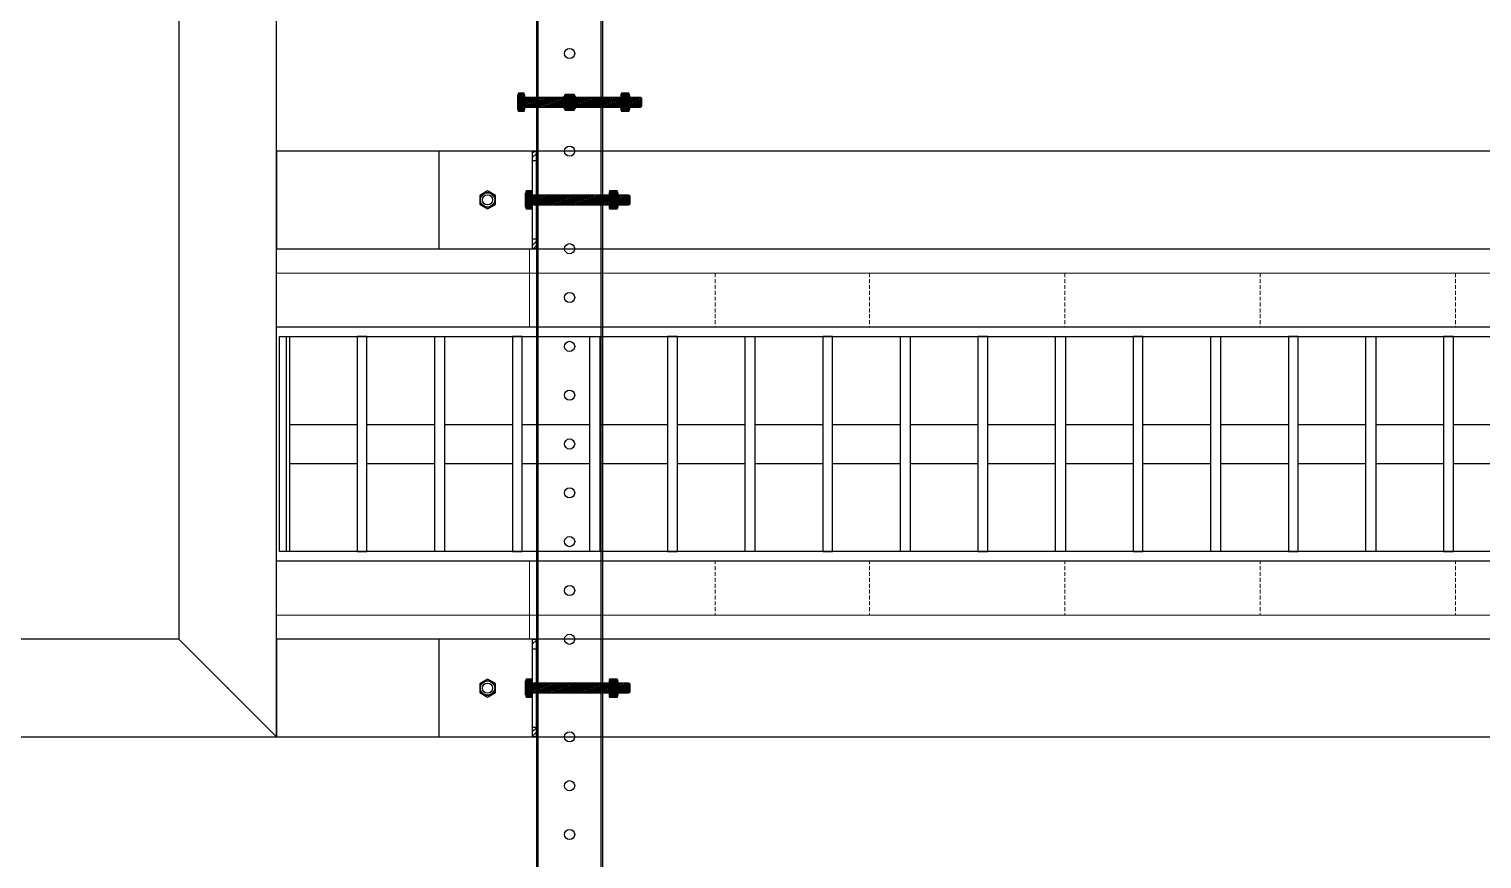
# Model space of a CAD drawing. Header units: millimetres. Extents: x -962357 to -591296, y -223672 to 59420.
# Drawn here: x -827357 to -826613, y -174656 to -174231 of the extents above; entities that cross this region are included whole.
import ezdxf

# ---------------------------------------------------------------- set-up
doc = ezdxf.new("R2010")
doc.units = ezdxf.units.MM
doc.linetypes.add('DPA_Hidden 50', pattern=[3, 2, -1])
for name, color, linetype in [('000 - H A T C H', 8, 'Continuous'), ('000 - WIPEOUT', 250, 'Continuous'), ('001 - ASCESSORIES', 251, 'Continuous'), ('A04_TUBE SERIES', 2, 'Continuous'), ('A11_ALU.SOLID SHEET', 2, 'Continuous')]:
    doc.layers.add(name, color=color, linetype=linetype)
doc.layers.add('A-GLAZ-CURT', color=2, linetype='Continuous', lineweight=9)
pattern_1 = [(110, (-0.5, 0), (-0.939693, -0.34202), []), (110, (-0.2012, 0.6409), (-0.939693, -0.34202), [1.25, -0.25, 0, -0.25])]

# ---------------------------------------------------------------- blocks, each defined once
blk = doc.blocks.new('*U4621')
at = {"color": 1}
blk.add_wipeout([(600, -60), (-600, -60), (-600, 60), (600, 60)], dxfattribs=at).dxf.layer = '000 - WIPEOUT'
at = {"layer": '001 - ASCESSORIES', "color": 0}
blk.add_lwpolyline([(600, -60), (-600, -60), (-600, 60), (600, 60)], close=True, dxfattribs=at)
at = {"layer": '001 - ASCESSORIES'}
for points in [[(-593.5, -55), (-598.5, -55), (-598.5, 55), (-593.5, 55)], [(595, -55), (-595, -55), (-595, 55), (595, 55)], [(-558.77, -55), (-553.77, -55), (-553.77, 55), (-558.77, 55)], [(-514.03, -55), (-519.03, -55), (-519.03, 55), (-514.03, 55)], [(-479.3, -55), (-474.3, -55), (-474.3, 55), (-479.3, 55)], [(-434.57, -55), (-439.57, -55), (-439.57, 55), (-434.57, 55)], [(-399.83, -55), (-394.83, -55), (-394.83, 55), (-399.83, 55)], [(-355.1, -55), (-360.1, -55), (-360.1, 55), (-355.1, 55)], [(-320.37, -55), (-315.37, -55), (-315.37, 55), (-320.37, 55)], [(-275.63, -55), (-280.63, -55), (-280.63, 55), (-275.63, 55)], [(-240.9, -55), (-235.9, -55), (-235.9, 55), (-240.9, 55)], [(-196.17, -55), (-201.17, -55), (-201.17, 55), (-196.17, 55)], [(-161.43, -55), (-156.43, -55), (-156.43, 55), (-161.43, 55)], [(-116.7, -55), (-121.7, -55), (-121.7, 55), (-116.7, 55)], [(-81.97, -55), (-76.97, -55), (-76.97, 55), (-81.97, 55)], [(-37.23, -55), (-42.23, -55), (-42.23, 55), (-37.23, 55)], [(-2.5, -55), (2.5, -55), (2.5, 55), (-2.5, 55)]]:
    blk.add_lwpolyline(points, close=True, dxfattribs=at)
for points in [[(-593.5, 10), (-558.77, 10)], [(-553.77, 10), (-519.03, 10)], [(-514.03, 10), (-479.3, 10)], [(-474.3, 10), (-439.57, 10)], [(-434.57, 10), (-399.83, 10)], [(-394.83, 10), (-360.1, 10)], [(-355.1, 10), (-320.37, 10)], [(-315.37, 10), (-280.63, 10)], [(-275.63, 10), (-240.9, 10)], [(-235.9, 10), (-201.17, 10)], [(-196.17, 10), (-161.43, 10)], [(-156.43, 10), (-121.7, 10)], [(-116.7, 10), (-81.97, 10)], [(-76.97, 10), (-42.23, 10)], [(-37.23, 10), (-2.5, 10)], [(2.5, 10), (37.23, 10)], [(-593.5, -10), (-558.77, -10)], [(-553.77, -10), (-519.03, -10)], [(-514.03, -10), (-479.3, -10)], [(-474.3, -10), (-439.57, -10)], [(-434.57, -10), (-399.83, -10)], [(-394.83, -10), (-360.1, -10)], [(-355.1, -10), (-320.37, -10)], [(-315.37, -10), (-280.63, -10)], [(-275.63, -10), (-240.9, -10)], [(-235.9, -10), (-201.17, -10)], [(-196.17, -10), (-161.43, -10)], [(-156.43, -10), (-121.7, -10)], [(-116.7, -10), (-81.97, -10)], [(-76.97, -10), (-42.23, -10)], [(-37.23, -10), (-2.5, -10)], [(2.5, -10), (37.23, -10)]]:
    blk.add_lwpolyline(points, dxfattribs=at)
blk = doc.blocks.new('*U4719')
blk.add_attdef('EXTR.OVL-LENGTH_', (-25, -59.09), '', height=5)
blk.add_wipeout([(-25, 25), (25, -25), (25, 13475), (-25, 13425)]).dxf.layer = '000 - WIPEOUT'
at = {"layer": 'A04_TUBE SERIES', "color": 0}
blk.add_lwpolyline([(-25, 25), (25, -25), (25, 13475), (-25, 13425)], close=True, dxfattribs=at)
blk = doc.blocks.new('*U4730')
blk.add_attdef('EXTR.OVL-LENGTH_', (-25, -59.09), '', height=5)
blk.add_wipeout([(-25, 25), (25, -25), (25, 2475), (-25, 2425)]).dxf.layer = '000 - WIPEOUT'
blk.add_point((0, 0))
at = {"layer": 'A04_TUBE SERIES', "color": 0}
blk.add_lwpolyline([(-25, 25), (25, -25), (25, 2475), (-25, 2425)], close=True, dxfattribs=at)
blk = doc.blocks.new('*U4822')
at = {"layer": 'A04_TUBE SERIES', "linetype": 'ByBlock', "rotation": 270}
blk.add_blockref('*U4719', (25, 25), dxfattribs=at)
at = {"layer": 'A04_TUBE SERIES', "linetype": 'ByBlock'}
blk.add_blockref('*U4730', (13475, 25), dxfattribs=at)
blk = doc.blocks.new('*U4841')
blk.add_attdef('EXTR.OVL-LENGTH_', (-25, -59.09), '', height=5)
blk.add_wipeout([(-25, 0), (25, 0), (25, 1227.39), (-25, 1227)]).dxf.layer = '000 - WIPEOUT'
blk.add_point((0, 0))
at = {"layer": 'A04_TUBE SERIES', "color": 0}
blk.add_lwpolyline([(-25, 0), (25, 0), (25, 1227.39), (-25, 1227)], close=True, dxfattribs=at)
blk = doc.blocks.new('*U4842')
blk.add_attdef('EXTR.OVL-LENGTH_', (-25, -59.09), '', height=5)
blk.add_wipeout([(-25, 0), (25, 0), (25, 1227.39), (-25, 1227)]).dxf.layer = '000 - WIPEOUT'
blk.add_point((0, 0))
at = {"layer": 'A04_TUBE SERIES', "color": 0}
blk.add_lwpolyline([(-25, 0), (25, 0), (25, 1227.39), (-25, 1227)], close=True, dxfattribs=at)
blk = doc.blocks.new('*U4950')
at = {"layer": '001 - ASCESSORIES'}
blk.add_lwpolyline([(3320, 17), (1500, 17), (1500, -17), (3320, -17)], close=True, dxfattribs=at)
at = {"layer": '001 - ASCESSORIES', "color": 0}
blk.add_lwpolyline([(3320, 16.2), (1500, 16.2), (1500, -16.2), (3320, -16.2)], close=True, dxfattribs=at)
at = {"layer": '001 - ASCESSORIES'}
for centre in [(2450, 0), (2475, 0), (2500, 0), (2525, 0), (2550, 0), (2575, 0), (2600, 0), (2625, 0), (2650, 0), (2675, 0), (2700, 0), (2725, 0), (2750, 0), (2775, 0), (2800, 0), (2825, 0), (2850, 0)]:
    blk.add_circle(centre, 2.6, dxfattribs=at)
blk = doc.blocks.new('*U4663')
at = {"layer": '001 - ASCESSORIES', "color": 0}
blk.add_lwpolyline([(4.62, 0), (2.31, 4), (-2.31, 4), (-4.62, 0), (-2.31, -4), (2.31, -4)], close=True, dxfattribs=at)
at = {"layer": '001 - ASCESSORIES', "color": 8}
blk.add_circle((0, 0), 3.85, dxfattribs=at)
at = {"layer": '001 - ASCESSORIES', "color": 0}
blk.add_circle((0, 0), 2.6, dxfattribs=at)
blk = doc.blocks.new('*U4664')
at = {"layer": '000 - H A T C H'}
h = blk.add_hatch(color=250, dxfattribs=at)
h.dxf.hatch_style = 1
h.paths.add_polyline_path([(4, -2.31), (4, 2.31), (0, 4.62), (-4, 2.31), (-4, -2.31), (0, -4.62)])
h.paths.add_polyline_path([(0, -2.6, -1), (0, 2.6, -1)], flags=16)
at = {"layer": '001 - ASCESSORIES', "color": 0, "rotation": 270}
blk.add_blockref('*U4663', (0, 0), dxfattribs=at)
blk = doc.blocks.new('*U4682')
at = {"color": 1}
for p, q in [((-3.46, 3.5), (3.46, 3.5)), ((-3.46, 0), (3.46, 0))]:
    blk.add_line(p, q, dxfattribs=at)
at = {"color": 0}
for points in [[(-2.31, 3.21, 0.249855), (-4.62, 3.21), (-4.62, 0.29, 0.249855), (-2.31, 0.29)], [(2.31, 3.21, 0.062432), (0, 3.5, 0.062432), (-2.31, 3.21), (-2.31, 0.29, 0.061701), (0, 0, 0.061701), (2.31, 0.29)], [(4.62, 3.21, 0.249855), (2.31, 3.21), (2.31, 0.29, 0.249855), (4.62, 0.29)]]:
    blk.add_lwpolyline(points, format="xyb", close=True, dxfattribs=at)
blk = doc.blocks.new('*U4696')
at = {"layer": '000 - H A T C H'}
h = blk.add_hatch(dxfattribs=at)
h.set_pattern_fill('ANSI35', color=8, scale=4, angle=65)
h.set_pattern_definition(pattern_1)
h.paths.add_polyline_path([(0, -2.5), (59.5, -2.5), (59.5, 2.5), (0, 2.5)])
at = {"color": 8}
blk.add_line((59.5, -2.5), (59.5, 2.5), dxfattribs=at)
at = {"color": 1}
blk.add_lwpolyline([(59.5, 2.5), (0, 2.5), (0, -2.5), (59.5, -2.5), (60, -2), (60, 2)], close=True, dxfattribs=at)
blk = doc.blocks.new('*U4748')
at = {"layer": '000 - H A T C H'}
h = blk.add_hatch(color=250, dxfattribs=at)
h.dxf.hatch_style = 1
edge = h.paths.add_edge_path()
edge.add_line((-0.29, -4.62), (-3.21, -4.62))
edge.add_arc((-1.05, -3.46), 2.45, 180, 208.05689, ccw=False)
edge.add_line((-3.5, -3.46), (-3.5, -0.01))
edge.add_arc((5.86, 0), 9.36, 179.97608, 180.02392, ccw=False)
edge.add_line((-3.5, 0), (-3.5, 0))
edge.add_arc((5.86, 0), 9.36, 179.97608, 180.02392, ccw=False)
edge.add_line((-3.5, 0.01), (-3.5, 3.46))
edge.add_arc((-1.05, 3.46), 2.45, 151.94311, 180, ccw=False)
edge.add_line((-3.21, 4.62), (-0.29, 4.62))
edge.add_arc((-2.45, 3.46), 2.45, 360, 388.05689, ccw=False)
edge.add_line((0, 3.46), (0, -3.46))
edge.add_arc((-2.45, -3.46), 2.45, 331.94311, 360, ccw=False)
blk.add_blockref('*U4696', (0, 0))
at = {"layer": '001 - ASCESSORIES', "rotation": 90}
blk.add_blockref('*U4682', (0, 0), dxfattribs=at)
blk = doc.blocks.new('*U4662')
at = {"color": 1}
for p, q in [((-3.46, 4.5), (3.46, 4.5)), ((-3.46, 0), (3.46, 0))]:
    blk.add_line(p, q, dxfattribs=at)
at = {"color": 0}
for points in [[(-2.31, 4.21, 0.249893), (-4.62, 4.21), (-4.62, 0.29, 0.249893), (-2.31, 0.29)], [(2.31, 4.21, 0.062422), (0, 4.5, 0.062422), (-2.31, 4.21), (-2.31, 0.29, 0.061692), (0, 0, 0.061692), (2.31, 0.29)], [(4.62, 4.21, 0.249893), (2.31, 4.21), (2.31, 0.29, 0.249893), (4.62, 0.29)]]:
    blk.add_lwpolyline(points, format="xyb", close=True, dxfattribs=at)
blk = doc.blocks.new('*U4707')
at = {"layer": '000 - H A T C H'}
h = blk.add_hatch(color=250, dxfattribs=at)
h.dxf.hatch_style = 1
edge = h.paths.add_edge_path()
edge.add_line((0.29, 4.62), (4.21, 4.62))
edge.add_arc((2.05, 3.46), 2.45, 0, 28.06093, ccw=False)
edge.add_line((4.5, 3.46), (4.5, 0.01))
edge.add_arc((-4.86, 0), 9.36, -0.02392, 0.02392, ccw=False)
edge.add_line((4.5, 0), (4.5, 0))
edge.add_arc((-4.86, 0), 9.36, -0.02392, 0.02392, ccw=False)
edge.add_line((4.5, -0.01), (4.5, -3.46))
edge.add_arc((2.05, -3.46), 2.45, -28.06093, 0, ccw=False)
edge.add_line((4.21, -4.62), (0.29, -4.62))
edge.add_arc((2.45, -3.46), 2.45, 180, 208.06093, ccw=False)
edge.add_line((0, -3.46), (0, 3.46))
edge.add_arc((2.45, 3.46), 2.45, 151.93907, 180, ccw=False)
at = {"layer": '001 - ASCESSORIES', "color": 0, "rotation": 270}
blk.add_blockref('*U4662', (0, 0), dxfattribs=at)
blk = doc.blocks.new('*U4821')
at = {"layer": '001 - ASCESSORIES'}
blk.add_blockref('*U4748', (-23, 0), dxfattribs=at)
at = {"layer": '001 - ASCESSORIES', "color": 2}
for rotation in [90, 90, 270, 270]:
    blk.add_blockref('*U4664', (0, 0), dxfattribs=dict(at, rotation=rotation))
at = {"layer": '001 - ASCESSORIES', "color": 1}
blk.add_blockref('*U4707', (26.2, 0), dxfattribs=at)
blk = doc.blocks.new('000 - ASSCESSORIES_FAMELINE_AL.EXTR._L-PROFILE_50x68mm._non-code_TOP_VIEW')
blk.add_wipeout([(-50, -25), (0, -25), (0, 25), (-50, 25)]).dxf.layer = '000 - WIPEOUT'
at = {"layer": '000 - H A T C H'}
h = blk.add_hatch(dxfattribs=at)
h.set_pattern_fill('ANSI32', color=8, scale=0.5)
h.set_pattern_definition([(45, (-14193.569, 11847.092), (-3.367596, 3.367596), []), (45, (-14191.324, 11847.092), (-3.367596, 3.367596), [])])
h.paths.add_polyline_path([(-2, 20), (0, 20), (0, 25), (-2, 25)])
h.paths.add_polyline_path([(0, -20), (-2, -20), (-2, -25), (0, -25)])
at = {"layer": '001 - ASCESSORIES', "color": 0}
for p, q in [((0, 20), (-2, 20)), ((-2, -20), (0, -20))]:
    blk.add_line(p, q, dxfattribs=at)
at = {"layer": '001 - ASCESSORIES', "color": 1}
blk.add_line((-2, -20), (-2, 20), dxfattribs=at)
at = {"layer": '001 - ASCESSORIES'}
blk.add_lwpolyline([(-50, -25), (0, -25), (0, 25), (-50, 25)], close=True, dxfattribs=at)
at = {"layer": '001 - ASCESSORIES', "color": 0}
for points in [[(-2, 25), (0, 25), (0, 20), (-2, 20)], [(-2, -20), (0, -20), (0, -25), (-2, -25)]]:
    blk.add_lwpolyline(points, close=True, dxfattribs=at)
at = {"layer": '001 - ASCESSORIES', "color": 1}
blk.add_circle((-25, 0), 2.6, dxfattribs=at)
blk = doc.blocks.new('*U4738')
at = {"layer": '001 - ASCESSORIES', "color": 0}
blk.add_blockref('000 - ASSCESSORIES_FAMELINE_AL.EXTR._L-PROFILE_50x68mm._non-code_TOP_VIEW', (0, 0), dxfattribs=at)
blk = doc.blocks.new('*U4683')
blk.add_circle((0, 0), 3.66)
at = {"layer": '001 - ASCESSORIES', "color": 0}
blk.add_lwpolyline([(4.62, 0), (2.31, 4), (-2.31, 4), (-4.62, 0), (-2.31, -4), (2.31, -4)], close=True, dxfattribs=at)
at = {"layer": '001 - ASCESSORIES', "color": 8}
blk.add_circle((0, 0), 3.85, dxfattribs=at)
blk = doc.blocks.new('*U4715')
at = {"layer": '001 - ASCESSORIES', "rotation": 90}
blk.add_blockref('*U4683', (0, 0), dxfattribs=at)
blk = doc.blocks.new('*U4751')
at = {"layer": '001 - ASCESSORIES'}
blk.add_blockref('*U4715', (0, 0), dxfattribs=at)
blk = doc.blocks.new('*U4694')
at = {"layer": '000 - H A T C H'}
h = blk.add_hatch(dxfattribs=at)
h.set_pattern_fill('ANSI35', color=8, scale=4, angle=65)
h.set_pattern_definition(pattern_1)
h.paths.add_polyline_path([(0, -2.5), (49.5, -2.5), (49.5, 2.5), (0, 2.5)])
at = {"color": 8}
blk.add_line((49.5, -2.5), (49.5, 2.5), dxfattribs=at)
at = {"color": 1}
blk.add_lwpolyline([(49.5, 2.5), (0, 2.5), (0, -2.5), (49.5, -2.5), (50, -2), (50, 2)], close=True, dxfattribs=at)
blk = doc.blocks.new('*U4746')
at = {"layer": '000 - H A T C H'}
h = blk.add_hatch(color=250, dxfattribs=at)
h.dxf.hatch_style = 1
edge = h.paths.add_edge_path()
edge.add_line((-0.29, -4.62), (-3.21, -4.62))
edge.add_arc((-1.05, -3.46), 2.45, 180, 208.05689, ccw=False)
edge.add_line((-3.5, -3.46), (-3.5, -0.01))
edge.add_arc((5.86, 0), 9.36, 179.97608, 180.02392, ccw=False)
edge.add_line((-3.5, 0), (-3.5, 0))
edge.add_arc((5.86, 0), 9.36, 179.97608, 180.02392, ccw=False)
edge.add_line((-3.5, 0.01), (-3.5, 3.46))
edge.add_arc((-1.05, 3.46), 2.45, 151.94311, 180, ccw=False)
edge.add_line((-3.21, 4.62), (-0.29, 4.62))
edge.add_arc((-2.45, 3.46), 2.45, 360, 388.05689, ccw=False)
edge.add_line((0, 3.46), (0, -3.46))
edge.add_arc((-2.45, -3.46), 2.45, 331.94311, 360, ccw=False)
blk.add_blockref('*U4694', (0, 0))
at = {"layer": '001 - ASCESSORIES', "rotation": 90}
blk.add_blockref('*U4682', (0, 0), dxfattribs=at)
blk = doc.blocks.new('*U4752')
at = {"layer": '001 - ASCESSORIES'}
for name, p in [('*U4746', (0, 0)), ('*U4707', (39.2, -0.01))]:
    blk.add_blockref(name, p, dxfattribs=at)
blk = doc.blocks.new('*U4794')
at = {"color": 2}
blk.add_blockref('*U4738', (0, 0), dxfattribs=at)
for name, p in [('*U4751', (-25, 0)), ('*U4752', (-2, 0))]:
    blk.add_blockref(name, p)
blk = doc.blocks.new('*U4956')
blk.add_blockref('*U4621', (-81950, 1330.5))
at = {"layer": 'A11_ALU.SOLID SHEET'}
blk.add_blockref('*U4822', (-96050, 1180.5), dxfattribs=at)
at = {"layer": 'A04_TUBE SERIES', "color": 0, "linetype": 'ByBlock', "rotation": 269.999999999998}
for name, p in [('*U4841', (-82550, 1455.5)), ('*U4842', (-82550, 1205.5))]:
    blk.add_blockref(name, p, dxfattribs=at)
at = {"layer": '001 - ASCESSORIES', "linetype": 'ByBlock', "rotation": 270}
blk.add_blockref('*U4950', (-82400, 3980.5), dxfattribs=at)
at = {"layer": '001 - ASCESSORIES', "linetype": 'ByBlock'}
for name, p in [('*U4821', (-82400, 1505.5)), ('*U4794', (-82417, 1455.5)), ('*U4794', (-82417, 1205.5))]:
    blk.add_blockref(name, p, dxfattribs=at)
blk = doc.blocks.new('DPA_CP_Metal Ceiling Luminaire2 - Linear Luminaire-14213450-4160-01 UPPER PLATFORM LEVEL - REFLECTED CEILING PLAN')
at = {"layer": 'A-GLAZ-CURT'}
for p, q in [((-827102.95, 6974.03), (-827102.95, 7249.03)), ((-827102.95, 7249.03), (-825954.98, 7249.03)), ((-827102.95, 7249.03), (-827102.95, 6974.03)), ((-825954.98, 7249.03), (-827102.95, 7249.03)), ((-827102.95, 7249.03), (-825954.98, 7249.03)), ((-827102.95, 7211.53), (-827102.95, 6974.03)), ((-827102.95, 7199.03), (-825954.98, 7199.03)), ((-827102.95, 7024.03), (-825954.98, 7024.03)), ((-825954.98, 6974.03), (-827102.95, 6974.03)), ((-825954.98, 6974.03), (-827102.95, 6974.03)), ((-827102.95, 6974.03), (-825954.98, 6974.03))]:
    blk.add_line(p, q, dxfattribs=at)
at = {"layer": 'A-GLAZ-CURT', "linetype": 'DPA_Hidden 50'}
for p, q in [((-827007.95, 7199.03), (-827007.95, 7024.03)), ((-826928.96, 7199.03), (-826928.96, 7024.03)), ((-826828.96, 7199.03), (-826828.96, 7024.03)), ((-826728.96, 7199.03), (-826728.96, 7024.03)), ((-826628.96, 7199.03), (-826628.96, 7024.03))]:
    blk.add_line(p, q, dxfattribs=at)
blk = doc.blocks.new('DPA_CP_Metal Ceiling Panel1 - Horizontal with Gap-13925214-4160-01 UPPER PLATFORM LEVEL - REFLECTED CEILING PLAN')
at = {"layer": 'A-GLAZ-CURT'}
for p, q in [((-827260.95, 6974.03), (-827260.95, 7249.03)), ((-827260.95, 6974.03), (-827260.95, 7249.03)), ((-827260.95, 7249.03), (-827102.95, 7249.03)), ((-827260.95, 7249.03), (-827102.95, 7249.03)), ((-827260.95, 6974.03), (-827260.95, 7249.03)), ((-827102.95, 6974.03), (-827102.95, 7249.03)), ((-827102.95, 7249.03), (-827102.95, 6974.03)), ((-827102.95, 7249.03), (-827102.95, 6974.03)), ((-827260.95, 7199.03), (-827102.95, 7199.03)), ((-827260.95, 7024.03), (-827102.95, 7024.03)), ((-827260.95, 6974.03), (-827102.95, 6974.03)), ((-827102.95, 6974.03), (-827260.95, 6974.03)), ((-827102.95, 6974.03), (-827260.95, 6974.03))]:
    blk.add_line(p, q, dxfattribs=at)
blk = doc.blocks.new('*U453')
at = {"color": 1}
blk.add_wipeout([(600, -60), (-600, -60), (-600, 60), (600, 60)], dxfattribs=at).dxf.layer = '000 - WIPEOUT'
at = {"layer": '001 - ASCESSORIES', "color": 0}
blk.add_lwpolyline([(600, -60), (-600, -60), (-600, 60), (600, 60)], close=True, dxfattribs=at)
at = {"layer": '001 - ASCESSORIES'}
for points in [[(-593.5, -55), (-598.5, -55), (-598.5, 55), (-593.5, 55)], [(595, -55), (-595, -55), (-595, 55), (595, 55)], [(-558.77, -55), (-553.77, -55), (-553.77, 55), (-558.77, 55)], [(-514.03, -55), (-519.03, -55), (-519.03, 55), (-514.03, 55)], [(-479.3, -55), (-474.3, -55), (-474.3, 55), (-479.3, 55)], [(-434.57, -55), (-439.57, -55), (-439.57, 55), (-434.57, 55)], [(-399.83, -55), (-394.83, -55), (-394.83, 55), (-399.83, 55)], [(-355.1, -55), (-360.1, -55), (-360.1, 55), (-355.1, 55)], [(-320.37, -55), (-315.37, -55), (-315.37, 55), (-320.37, 55)], [(-275.63, -55), (-280.63, -55), (-280.63, 55), (-275.63, 55)], [(-240.9, -55), (-235.9, -55), (-235.9, 55), (-240.9, 55)], [(-196.17, -55), (-201.17, -55), (-201.17, 55), (-196.17, 55)], [(-161.43, -55), (-156.43, -55), (-156.43, 55), (-161.43, 55)], [(-116.7, -55), (-121.7, -55), (-121.7, 55), (-116.7, 55)], [(-81.97, -55), (-76.97, -55), (-76.97, 55), (-81.97, 55)], [(-37.23, -55), (-42.23, -55), (-42.23, 55), (-37.23, 55)], [(-2.5, -55), (2.5, -55), (2.5, 55), (-2.5, 55)]]:
    blk.add_lwpolyline(points, close=True, dxfattribs=at)
for points in [[(-593.5, 10), (-558.77, 10)], [(-553.77, 10), (-519.03, 10)], [(-514.03, 10), (-479.3, 10)], [(-474.3, 10), (-439.57, 10)], [(-434.57, 10), (-399.83, 10)], [(-394.83, 10), (-360.1, 10)], [(-355.1, 10), (-320.37, 10)], [(-315.37, 10), (-280.63, 10)], [(-275.63, 10), (-240.9, 10)], [(-235.9, 10), (-201.17, 10)], [(-196.17, 10), (-161.43, 10)], [(-156.43, 10), (-121.7, 10)], [(-116.7, 10), (-81.97, 10)], [(-76.97, 10), (-42.23, 10)], [(-37.23, 10), (-2.5, 10)], [(2.5, 10), (37.23, 10)], [(-593.5, -10), (-558.77, -10)], [(-553.77, -10), (-519.03, -10)], [(-514.03, -10), (-479.3, -10)], [(-474.3, -10), (-439.57, -10)], [(-434.57, -10), (-399.83, -10)], [(-394.83, -10), (-360.1, -10)], [(-355.1, -10), (-320.37, -10)], [(-315.37, -10), (-280.63, -10)], [(-275.63, -10), (-240.9, -10)], [(-235.9, -10), (-201.17, -10)], [(-196.17, -10), (-161.43, -10)], [(-156.43, -10), (-121.7, -10)], [(-116.7, -10), (-81.97, -10)], [(-76.97, -10), (-42.23, -10)], [(-37.23, -10), (-2.5, -10)], [(2.5, -10), (37.23, -10)]]:
    blk.add_lwpolyline(points, dxfattribs=at)
blk = doc.blocks.new('*U661')
blk.add_attdef('EXTR.OVL-LENGTH_', (-25, -59.09), '', height=5)
blk.add_wipeout([(-25, 25), (25, -25), (25, 13475), (-25, 13425)]).dxf.layer = '000 - WIPEOUT'
at = {"layer": 'A04_TUBE SERIES', "color": 0}
blk.add_lwpolyline([(-25, 25), (25, -25), (25, 13475), (-25, 13425)], close=True, dxfattribs=at)
blk = doc.blocks.new('*U631')
blk.add_attdef('EXTR.OVL-LENGTH_', (-25, -59.09), '', height=5)
blk.add_wipeout([(-25, 25), (25, -25), (25, 2475), (-25, 2425)]).dxf.layer = '000 - WIPEOUT'
blk.add_point((0, 0))
at = {"layer": 'A04_TUBE SERIES', "color": 0}
blk.add_lwpolyline([(-25, 25), (25, -25), (25, 2475), (-25, 2425)], close=True, dxfattribs=at)
blk = doc.blocks.new('*U690')
at = {"layer": 'A04_TUBE SERIES', "linetype": 'ByBlock', "rotation": 270}
blk.add_blockref('*U661', (25, 25), dxfattribs=at)
at = {"layer": 'A04_TUBE SERIES', "linetype": 'ByBlock'}
blk.add_blockref('*U631', (13475, 25), dxfattribs=at)
blk = doc.blocks.new('*U730')
blk.add_attdef('EXTR.OVL-LENGTH_', (-25, -59.09), '', height=5)
blk.add_wipeout([(-25, 0), (25, 0), (25, 1227.39), (-25, 1227)]).dxf.layer = '000 - WIPEOUT'
blk.add_point((0, 0))
at = {"layer": 'A04_TUBE SERIES', "color": 0}
blk.add_lwpolyline([(-25, 0), (25, 0), (25, 1227.39), (-25, 1227)], close=True, dxfattribs=at)
blk = doc.blocks.new('*U731')
blk.add_attdef('EXTR.OVL-LENGTH_', (-25, -59.09), '', height=5)
blk.add_wipeout([(-25, 0), (25, 0), (25, 1227.39), (-25, 1227)]).dxf.layer = '000 - WIPEOUT'
blk.add_point((0, 0))
at = {"layer": 'A04_TUBE SERIES', "color": 0}
blk.add_lwpolyline([(-25, 0), (25, 0), (25, 1227.39), (-25, 1227)], close=True, dxfattribs=at)
blk = doc.blocks.new('*U559')
at = {"layer": '001 - ASCESSORIES'}
blk.add_lwpolyline([(3320, 17), (1500, 17), (1500, -17), (3320, -17)], close=True, dxfattribs=at)
at = {"layer": '001 - ASCESSORIES', "color": 0}
blk.add_lwpolyline([(3320, 16.2), (1500, 16.2), (1500, -16.2), (3320, -16.2)], close=True, dxfattribs=at)
at = {"layer": '001 - ASCESSORIES'}
for centre in [(2450, 0), (2475, 0), (2500, 0), (2525, 0), (2550, 0), (2575, 0), (2600, 0), (2625, 0), (2650, 0), (2675, 0), (2700, 0), (2725, 0), (2750, 0), (2775, 0), (2800, 0), (2825, 0), (2850, 0)]:
    blk.add_circle(centre, 2.6, dxfattribs=at)
blk = doc.blocks.new('*U350')
at = {"layer": '001 - ASCESSORIES', "color": 0}
blk.add_lwpolyline([(4.62, 0), (2.31, 4), (-2.31, 4), (-4.62, 0), (-2.31, -4), (2.31, -4)], close=True, dxfattribs=at)
at = {"layer": '001 - ASCESSORIES', "color": 8}
blk.add_circle((0, 0), 3.85, dxfattribs=at)
at = {"layer": '001 - ASCESSORIES', "color": 0}
blk.add_circle((0, 0), 2.6, dxfattribs=at)
blk = doc.blocks.new('*U671')
at = {"layer": '000 - H A T C H'}
h = blk.add_hatch(color=250, dxfattribs=at)
h.dxf.hatch_style = 1
h.paths.add_polyline_path([(4, -2.31), (4, 2.31), (0, 4.62), (-4, 2.31), (-4, -2.31), (0, -4.62)])
h.paths.add_polyline_path([(0, -2.6, -1), (0, 2.6, -1)], flags=16)
at = {"layer": '001 - ASCESSORIES', "color": 0, "rotation": 270}
blk.add_blockref('*U350', (0, 0), dxfattribs=at)
blk = doc.blocks.new('*U351')
at = {"color": 1}
for p, q in [((-3.46, 3.5), (3.46, 3.5)), ((-3.46, 0), (3.46, 0))]:
    blk.add_line(p, q, dxfattribs=at)
at = {"color": 0}
for points in [[(-2.31, 3.21, 0.249855), (-4.62, 3.21), (-4.62, 0.29, 0.249855), (-2.31, 0.29)], [(2.31, 3.21, 0.062432), (0, 3.5, 0.062432), (-2.31, 3.21), (-2.31, 0.29, 0.061701), (0, 0, 0.061701), (2.31, 0.29)], [(4.62, 3.21, 0.249855), (2.31, 3.21), (2.31, 0.29, 0.249855), (4.62, 0.29)]]:
    blk.add_lwpolyline(points, format="xyb", close=True, dxfattribs=at)
blk = doc.blocks.new('*U365')
at = {"layer": '000 - H A T C H'}
h = blk.add_hatch(dxfattribs=at)
h.set_pattern_fill('ANSI35', color=8, scale=4, angle=65)
h.set_pattern_definition(pattern_1)
h.paths.add_polyline_path([(0, -2.5), (59.5, -2.5), (59.5, 2.5), (0, 2.5)])
at = {"color": 8}
blk.add_line((59.5, -2.5), (59.5, 2.5), dxfattribs=at)
at = {"color": 1}
blk.add_lwpolyline([(59.5, 2.5), (0, 2.5), (0, -2.5), (59.5, -2.5), (60, -2), (60, 2)], close=True, dxfattribs=at)
blk = doc.blocks.new('*U583')
at = {"layer": '000 - H A T C H'}
h = blk.add_hatch(color=250, dxfattribs=at)
h.dxf.hatch_style = 1
edge = h.paths.add_edge_path()
edge.add_line((-0.29, -4.62), (-3.21, -4.62))
edge.add_arc((-1.05, -3.46), 2.45, 180, 208.05689, ccw=False)
edge.add_line((-3.5, -3.46), (-3.5, -0.01))
edge.add_arc((5.86, 0), 9.36, 179.97608, 180.02392, ccw=False)
edge.add_line((-3.5, 0), (-3.5, 0))
edge.add_arc((5.86, 0), 9.36, 179.97608, 180.02392, ccw=False)
edge.add_line((-3.5, 0.01), (-3.5, 3.46))
edge.add_arc((-1.05, 3.46), 2.45, 151.94311, 180, ccw=False)
edge.add_line((-3.21, 4.62), (-0.29, 4.62))
edge.add_arc((-2.45, 3.46), 2.45, 360, 388.05689, ccw=False)
edge.add_line((0, 3.46), (0, -3.46))
edge.add_arc((-2.45, -3.46), 2.45, 331.94311, 360, ccw=False)
blk.add_blockref('*U365', (0, 0))
at = {"layer": '001 - ASCESSORIES', "rotation": 90}
blk.add_blockref('*U351', (0, 0), dxfattribs=at)
blk = doc.blocks.new('*U349')
at = {"color": 1}
for p, q in [((-3.46, 4.5), (3.46, 4.5)), ((-3.46, 0), (3.46, 0))]:
    blk.add_line(p, q, dxfattribs=at)
at = {"color": 0}
for points in [[(-2.31, 4.21, 0.249893), (-4.62, 4.21), (-4.62, 0.29, 0.249893), (-2.31, 0.29)], [(2.31, 4.21, 0.062422), (0, 4.5, 0.062422), (-2.31, 4.21), (-2.31, 0.29, 0.061692), (0, 0, 0.061692), (2.31, 0.29)], [(4.62, 4.21, 0.249893), (2.31, 4.21), (2.31, 0.29, 0.249893), (4.62, 0.29)]]:
    blk.add_lwpolyline(points, format="xyb", close=True, dxfattribs=at)
blk = doc.blocks.new('*U667')
at = {"layer": '000 - H A T C H'}
h = blk.add_hatch(color=250, dxfattribs=at)
h.dxf.hatch_style = 1
edge = h.paths.add_edge_path()
edge.add_line((0.29, 4.62), (4.21, 4.62))
edge.add_arc((2.05, 3.46), 2.45, 0, 28.06093, ccw=False)
edge.add_line((4.5, 3.46), (4.5, 0.01))
edge.add_arc((-4.86, 0), 9.36, -0.02392, 0.02392, ccw=False)
edge.add_line((4.5, 0), (4.5, 0))
edge.add_arc((-4.86, 0), 9.36, -0.02392, 0.02392, ccw=False)
edge.add_line((4.5, -0.01), (4.5, -3.46))
edge.add_arc((2.05, -3.46), 2.45, -28.06093, 0, ccw=False)
edge.add_line((4.21, -4.62), (0.29, -4.62))
edge.add_arc((2.45, -3.46), 2.45, 180, 208.06093, ccw=False)
edge.add_line((0, -3.46), (0, 3.46))
edge.add_arc((2.45, 3.46), 2.45, 151.93907, 180, ccw=False)
at = {"layer": '001 - ASCESSORIES', "color": 0, "rotation": 270}
blk.add_blockref('*U349', (0, 0), dxfattribs=at)
blk = doc.blocks.new('*U686')
at = {"layer": '001 - ASCESSORIES'}
blk.add_blockref('*U583', (-23, 0), dxfattribs=at)
at = {"layer": '001 - ASCESSORIES', "color": 2}
for rotation in [90, 90, 270, 270]:
    blk.add_blockref('*U671', (0, 0), dxfattribs=dict(at, rotation=rotation))
at = {"layer": '001 - ASCESSORIES', "color": 1}
blk.add_blockref('*U667', (26.2, 0), dxfattribs=at)
blk = doc.blocks.new('*U573')
at = {"layer": '001 - ASCESSORIES', "color": 0}
blk.add_blockref('000 - ASSCESSORIES_FAMELINE_AL.EXTR._L-PROFILE_50x68mm._non-code_TOP_VIEW', (0, 0), dxfattribs=at)
blk = doc.blocks.new('*U352')
blk.add_circle((0, 0), 3.66)
at = {"layer": '001 - ASCESSORIES', "color": 0}
blk.add_lwpolyline([(4.62, 0), (2.31, 4), (-2.31, 4), (-4.62, 0), (-2.31, -4), (2.31, -4)], close=True, dxfattribs=at)
at = {"layer": '001 - ASCESSORIES', "color": 8}
blk.add_circle((0, 0), 3.85, dxfattribs=at)
blk = doc.blocks.new('*U662')
at = {"layer": '001 - ASCESSORIES', "rotation": 90}
blk.add_blockref('*U352', (0, 0), dxfattribs=at)
blk = doc.blocks.new('*U569')
at = {"layer": '001 - ASCESSORIES'}
blk.add_blockref('*U662', (0, 0), dxfattribs=at)
blk = doc.blocks.new('*U363')
at = {"layer": '000 - H A T C H'}
h = blk.add_hatch(dxfattribs=at)
h.set_pattern_fill('ANSI35', color=8, scale=4, angle=65)
h.set_pattern_definition(pattern_1)
h.paths.add_polyline_path([(0, -2.5), (49.5, -2.5), (49.5, 2.5), (0, 2.5)])
at = {"color": 8}
blk.add_line((49.5, -2.5), (49.5, 2.5), dxfattribs=at)
at = {"color": 1}
blk.add_lwpolyline([(49.5, 2.5), (0, 2.5), (0, -2.5), (49.5, -2.5), (50, -2), (50, 2)], close=True, dxfattribs=at)
blk = doc.blocks.new('*U584')
at = {"layer": '000 - H A T C H'}
h = blk.add_hatch(color=250, dxfattribs=at)
h.dxf.hatch_style = 1
edge = h.paths.add_edge_path()
edge.add_line((-0.29, -4.62), (-3.21, -4.62))
edge.add_arc((-1.05, -3.46), 2.45, 180, 208.05689, ccw=False)
edge.add_line((-3.5, -3.46), (-3.5, -0.01))
edge.add_arc((5.86, 0), 9.36, 179.97608, 180.02392, ccw=False)
edge.add_line((-3.5, 0), (-3.5, 0))
edge.add_arc((5.86, 0), 9.36, 179.97608, 180.02392, ccw=False)
edge.add_line((-3.5, 0.01), (-3.5, 3.46))
edge.add_arc((-1.05, 3.46), 2.45, 151.94311, 180, ccw=False)
edge.add_line((-3.21, 4.62), (-0.29, 4.62))
edge.add_arc((-2.45, 3.46), 2.45, 360, 388.05689, ccw=False)
edge.add_line((0, 3.46), (0, -3.46))
edge.add_arc((-2.45, -3.46), 2.45, 331.94311, 360, ccw=False)
blk.add_blockref('*U363', (0, 0))
at = {"layer": '001 - ASCESSORIES', "rotation": 90}
blk.add_blockref('*U351', (0, 0), dxfattribs=at)
blk = doc.blocks.new('*U680')
at = {"layer": '001 - ASCESSORIES'}
for name, p in [('*U584', (0, 0)), ('*U667', (39.2, -0.01))]:
    blk.add_blockref(name, p, dxfattribs=at)
blk = doc.blocks.new('*U681')
at = {"color": 2}
blk.add_blockref('*U573', (0, 0), dxfattribs=at)
for name, p in [('*U569', (-25, 0)), ('*U680', (-2, 0))]:
    blk.add_blockref(name, p)

msp = doc.modelspace()

# ---------------------------------------------------------------- block references
at = {"layer": 'A-GLAZ-CURT'}
for name in ['DPA_CP_Metal Ceiling Panel1 - Horizontal with Gap-13925214-4160-01 UPPER PLATFORM LEVEL - REFLECTED CEILING PLAN', 'DPA_CP_Metal Ceiling Luminaire2 - Linear Luminaire-14213450-4160-01 UPPER PLATFORM LEVEL - REFLECTED CEILING PLAN']:
    msp.add_blockref(name, (2.5, -181555.5), dxfattribs=at)

# ---------------------------------------------------------------- next in the draw order: block references
msp.add_blockref('*U4956', (-744680, -175774.39))

# ---------------------------------------------------------------- next in the draw order: block references
msp.add_blockref('*U453', (-826630, -174443.89))

# ---------------------------------------------------------------- next in the draw order: block references
at = {"layer": 'A11_ALU.SOLID SHEET'}
msp.add_blockref('*U690', (-840730, -174593.89), dxfattribs=at)

# ---------------------------------------------------------------- next in the draw order: block references
at = {"layer": 'A04_TUBE SERIES', "color": 0, "linetype": 'ByBlock', "rotation": 269.999999999998}
for name, p in [('*U730', (-827230, -174318.89)), ('*U731', (-827230, -174568.89))]:
    msp.add_blockref(name, p, dxfattribs=at)

# ---------------------------------------------------------------- next in the draw order: block references
at = {"layer": '001 - ASCESSORIES', "linetype": 'ByBlock', "rotation": 270}
msp.add_blockref('*U559', (-827080, -171793.89), dxfattribs=at)

# ---------------------------------------------------------------- next in the draw order: block references
at = {"layer": '001 - ASCESSORIES', "linetype": 'ByBlock'}
for name, p in [('*U686', (-827080, -174268.89)), ('*U681', (-827097, -174318.89)), ('*U681', (-827097, -174568.89))]:
    msp.add_blockref(name, p, dxfattribs=at)

doc.saveas('drawing.dxf')
